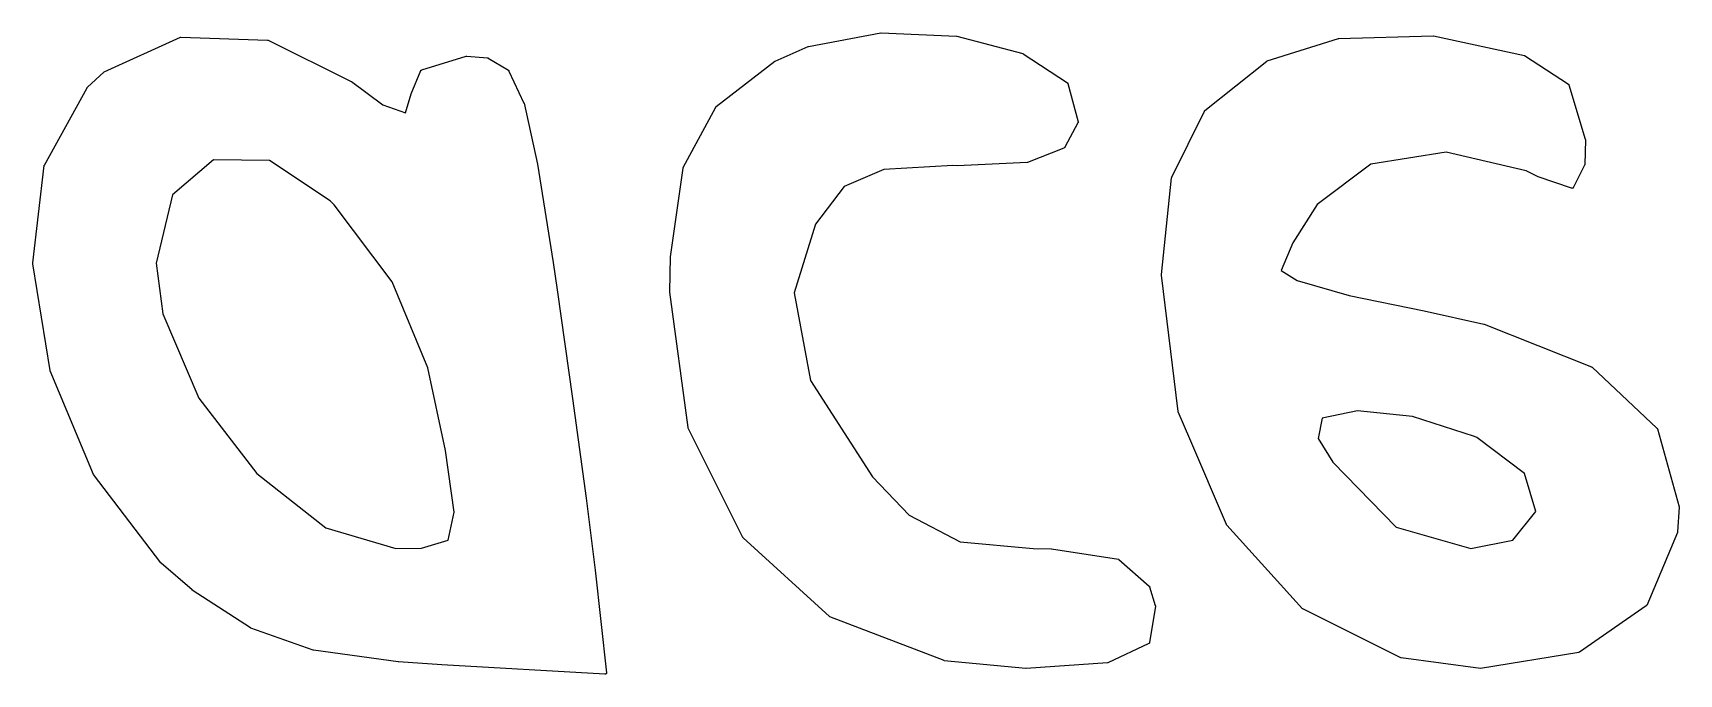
# Model space of a CAD drawing. Extents: x 133.5 to 163.5, y -124.9 to -84.2.
# Drawn here: x 157.46 to 163.41, y -115.95 to -113.63 of the extents above; entities that cross this region are included whole.
import ezdxf

# ---------------------------------------------------------------- set-up
doc = ezdxf.new("R2010")
doc.units = 0
doc.header["$MEASUREMENT"] = 0
doc.layers.add('BLACK', color=7, linetype='CONTINUOUS')

msp = doc.modelspace()

# ---------------------------------------------------------------- linework, layer by layer
at = {"layer": 'BLACK', "linetype": 'CONTINUOUS'}
for p, q in [((157.715, -113.773), (157.991, -113.647)), ((157.991, -113.647), (157.991, -113.647)), ((157.991, -113.647), (157.991, -113.647)), ((157.991, -113.647), (157.991, -113.647)), ((157.991, -113.647), (157.991, -113.647)), ((157.991, -113.647), (157.992, -113.647)), ((157.992, -113.647), (157.992, -113.647)), ((157.992, -113.647), (157.992, -113.647)), ((157.992, -113.647), (157.992, -113.647)), ((157.992, -113.647), (157.993, -113.647)), ((157.993, -113.647), (157.993, -113.647)), ((157.993, -113.647), (158.306, -113.658)), ((157.993, -113.647), (157.993, -113.647)), ((158.306, -113.658), (158.306, -113.658)), ((158.306, -113.658), (158.306, -113.658)), ((158.306, -113.658), (158.306, -113.658)), ((158.306, -113.658), (158.307, -113.658)), ((158.307, -113.658), (158.307, -113.658)), ((158.307, -113.658), (158.307, -113.658)), ((158.307, -113.658), (158.307, -113.658)), ((158.307, -113.658), (158.308, -113.658)), ((158.308, -113.658), (158.308, -113.658)), ((158.308, -113.658), (158.308, -113.658)), ((158.308, -113.658), (158.308, -113.658)), ((158.308, -113.658), (158.608, -113.807)), ((160.26, -113.681), (160.522, -113.632)), ((160.522, -113.632), (160.522, -113.632)), ((160.522, -113.632), (160.522, -113.632)), ((160.522, -113.632), (160.522, -113.632)), ((160.522, -113.632), (160.522, -113.632)), ((160.522, -113.632), (160.523, -113.632)), ((160.523, -113.632), (160.523, -113.632)), ((160.523, -113.632), (160.795, -113.644)), ((160.523, -113.632), (160.523, -113.632)), ((160.795, -113.644), (160.796, -113.644)), ((160.796, -113.644), (160.796, -113.644)), ((160.796, -113.644), (160.796, -113.644)), ((160.796, -113.644), (160.796, -113.644)), ((160.796, -113.644), (160.796, -113.644)), ((160.796, -113.644), (160.796, -113.644)), ((160.796, -113.644), (160.796, -113.644)), ((160.796, -113.644), (161.035, -113.706)), ((161.918, -113.733), (162.176, -113.652)), ((162.176, -113.652), (162.176, -113.652)), ((162.176, -113.652), (162.176, -113.652)), ((162.176, -113.652), (162.176, -113.652)), ((162.176, -113.652), (162.177, -113.652)), ((162.177, -113.652), (162.518, -113.643)), ((162.177, -113.652), (162.177, -113.652)), ((162.177, -113.652), (162.177, -113.652)), ((162.177, -113.652), (162.177, -113.652)), ((162.518, -113.643), (162.518, -113.643)), ((162.518, -113.643), (162.518, -113.643)), ((162.518, -113.643), (162.519, -113.643)), ((162.518, -113.643), (162.518, -113.643)), ((162.518, -113.643), (162.518, -113.643)), ((162.519, -113.643), (162.519, -113.643)), ((162.519, -113.643), (162.519, -113.643)), ((162.519, -113.643), (162.847, -113.714)), ((158.863, -113.765), (159.024, -113.716)), ((159.024, -113.716), (159.024, -113.716)), ((159.024, -113.716), (159.025, -113.716)), ((159.025, -113.716), (159.025, -113.716)), ((159.025, -113.716), (159.025, -113.716)), ((159.025, -113.716), (159.025, -113.716)), ((159.025, -113.716), (159.026, -113.716)), ((159.026, -113.716), (159.026, -113.716)), ((159.026, -113.716), (159.101, -113.722)), ((159.101, -113.722), (159.101, -113.722)), ((159.101, -113.722), (159.101, -113.722)), ((159.101, -113.722), (159.102, -113.722)), ((159.102, -113.722), (159.102, -113.722)), ((159.102, -113.722), (159.102, -113.722)), ((159.102, -113.722), (159.102, -113.722)), ((159.102, -113.722), (159.103, -113.722)), ((159.103, -113.722), (159.103, -113.722)), ((159.103, -113.722), (159.103, -113.723)), ((159.103, -113.723), (159.103, -113.723)), ((159.103, -113.723), (159.103, -113.723)), ((159.103, -113.723), (159.176, -113.767)), ((160.14, -113.734), (160.259, -113.681)), ((160.259, -113.681), (160.259, -113.681)), ((160.259, -113.681), (160.259, -113.681)), ((160.259, -113.681), (160.259, -113.681)), ((160.259, -113.681), (160.259, -113.681)), ((160.259, -113.681), (160.26, -113.681)), ((160.26, -113.681), (160.26, -113.681)), ((160.26, -113.681), (160.26, -113.681)), ((161.035, -113.706), (161.035, -113.706)), ((161.035, -113.706), (161.035, -113.707)), ((161.035, -113.707), (161.035, -113.707)), ((161.035, -113.707), (161.036, -113.707)), ((161.036, -113.707), (161.036, -113.707)), ((161.036, -113.707), (161.036, -113.707)), ((161.036, -113.707), (161.036, -113.707)), ((161.036, -113.707), (161.196, -113.812)), ((162.847, -113.714), (162.847, -113.714)), ((162.847, -113.714), (162.847, -113.714)), ((162.847, -113.714), (162.847, -113.714)), ((162.847, -113.714), (162.847, -113.714)), ((162.847, -113.714), (162.848, -113.714)), ((162.848, -113.714), (162.848, -113.714)), ((162.848, -113.714), (162.848, -113.714)), ((162.848, -113.714), (163.006, -113.817)), ((157.655, -113.828), (157.714, -113.774)), ((157.714, -113.774), (157.715, -113.773)), ((157.714, -113.774), (157.714, -113.774)), ((157.714, -113.774), (157.714, -113.774)), ((157.715, -113.773), (157.715, -113.773)), ((157.715, -113.773), (157.715, -113.773)), ((157.715, -113.773), (157.715, -113.773)), ((157.715, -113.773), (157.715, -113.773)), ((158.825, -113.852), (158.86, -113.768)), ((158.86, -113.768), (158.86, -113.767)), ((158.86, -113.767), (158.86, -113.767)), ((158.86, -113.767), (158.861, -113.767)), ((158.86, -113.768), (158.86, -113.768)), ((158.861, -113.767), (158.861, -113.766)), ((158.861, -113.766), (158.861, -113.766)), ((158.861, -113.766), (158.861, -113.766)), ((158.861, -113.766), (158.862, -113.766)), ((158.861, -113.767), (158.861, -113.767)), ((158.861, -113.767), (158.861, -113.767)), ((158.862, -113.766), (158.862, -113.765)), ((158.862, -113.765), (158.862, -113.765)), ((158.862, -113.765), (158.863, -113.765)), ((158.862, -113.766), (158.862, -113.766)), ((158.862, -113.766), (158.862, -113.766)), ((158.863, -113.765), (158.863, -113.765)), ((158.863, -113.765), (158.863, -113.765)), ((158.863, -113.765), (158.863, -113.765)), ((158.863, -113.765), (158.863, -113.765)), ((159.176, -113.767), (159.176, -113.768)), ((159.176, -113.768), (159.177, -113.768)), ((159.177, -113.768), (159.177, -113.768)), ((159.177, -113.768), (159.177, -113.768)), ((159.177, -113.768), (159.177, -113.768)), ((159.177, -113.768), (159.177, -113.768)), ((159.177, -113.768), (159.178, -113.769)), ((159.178, -113.769), (159.178, -113.769)), ((159.178, -113.769), (159.178, -113.769)), ((159.178, -113.769), (159.178, -113.769)), ((159.178, -113.769), (159.178, -113.77)), ((159.178, -113.77), (159.232, -113.885)), ((159.927, -113.898), (160.139, -113.734)), ((160.139, -113.734), (160.139, -113.734)), ((160.139, -113.734), (160.139, -113.734)), ((160.139, -113.734), (160.139, -113.734)), ((160.139, -113.734), (160.139, -113.734)), ((160.139, -113.734), (160.139, -113.734)), ((160.139, -113.734), (160.14, -113.734)), ((160.14, -113.734), (160.14, -113.734)), ((161.692, -113.912), (161.917, -113.734)), ((161.917, -113.734), (161.917, -113.734)), ((161.917, -113.734), (161.917, -113.734)), ((161.917, -113.734), (161.917, -113.734)), ((161.917, -113.734), (161.917, -113.734)), ((161.917, -113.734), (161.917, -113.734)), ((161.917, -113.734), (161.918, -113.734)), ((161.918, -113.734), (161.918, -113.733)), ((157.5, -114.109), (157.654, -113.83)), ((157.654, -113.83), (157.654, -113.829)), ((157.654, -113.829), (157.655, -113.829)), ((157.655, -113.829), (157.655, -113.828)), ((157.655, -113.828), (157.655, -113.828)), ((157.655, -113.829), (157.655, -113.829)), ((157.655, -113.829), (157.655, -113.829)), ((157.655, -113.829), (157.655, -113.829)), ((158.608, -113.807), (158.609, -113.807)), ((158.609, -113.807), (158.609, -113.807)), ((158.609, -113.807), (158.609, -113.807)), ((158.609, -113.807), (158.722, -113.891)), ((161.196, -113.812), (161.196, -113.812)), ((161.196, -113.812), (161.196, -113.812)), ((161.196, -113.812), (161.197, -113.812)), ((161.197, -113.812), (161.197, -113.812)), ((161.197, -113.812), (161.197, -113.812)), ((161.197, -113.812), (161.197, -113.813)), ((161.197, -113.813), (161.197, -113.813)), ((161.197, -113.813), (161.197, -113.813)), ((161.197, -113.813), (161.197, -113.813)), ((161.197, -113.813), (161.198, -113.813)), ((161.198, -113.813), (161.198, -113.814)), ((161.198, -113.814), (161.198, -113.814)), ((161.198, -113.814), (161.198, -113.814)), ((161.198, -113.814), (161.198, -113.814)), ((161.198, -113.814), (161.198, -113.815)), ((161.198, -113.815), (161.235, -113.953)), ((163.006, -113.817), (163.006, -113.817)), ((163.006, -113.817), (163.006, -113.817)), ((163.006, -113.817), (163.007, -113.817)), ((163.007, -113.817), (163.007, -113.817)), ((163.007, -113.817), (163.007, -113.817)), ((163.007, -113.817), (163.007, -113.818)), ((163.007, -113.818), (163.007, -113.818)), ((163.007, -113.818), (163.007, -113.818)), ((163.007, -113.818), (163.008, -113.818)), ((163.008, -113.818), (163.008, -113.818)), ((163.008, -113.818), (163.008, -113.819)), ((163.008, -113.819), (163.008, -113.819)), ((163.008, -113.819), (163.008, -113.819)), ((163.008, -113.819), (163.008, -113.819)), ((163.008, -113.819), (163.008, -113.819)), ((163.008, -113.819), (163.067, -114.016)), ((158.722, -113.891), (158.804, -113.921)), ((158.804, -113.921), (158.825, -113.852)), ((158.825, -113.852), (158.825, -113.852)), ((158.825, -113.852), (158.825, -113.852)), ((158.825, -113.852), (158.825, -113.852)), ((159.232, -113.885), (159.232, -113.885)), ((159.232, -113.885), (159.232, -113.886)), ((159.232, -113.886), (159.232, -113.886)), ((159.232, -113.886), (159.232, -113.886)), ((159.232, -113.886), (159.233, -113.886)), ((159.233, -113.886), (159.233, -113.886)), ((159.233, -113.886), (159.233, -113.886)), ((159.233, -113.886), (159.281, -114.106)), ((159.808, -114.118), (159.926, -113.9)), ((159.926, -113.899), (159.927, -113.898)), ((159.926, -113.9), (159.926, -113.899)), ((159.926, -113.899), (159.926, -113.899)), ((159.926, -113.899), (159.926, -113.899)), ((159.926, -113.899), (159.926, -113.899)), ((159.926, -113.9), (159.926, -113.9)), ((159.926, -113.9), (159.926, -113.9)), ((159.926, -113.9), (159.926, -113.9)), ((159.927, -113.898), (159.927, -113.898)), ((159.927, -113.898), (159.927, -113.898)), ((159.927, -113.898), (159.927, -113.898)), ((161.234, -113.956), (161.186, -114.045)), ((161.235, -113.956), (161.234, -113.956)), ((161.235, -113.953), (161.235, -113.953)), ((161.235, -113.953), (161.235, -113.953)), ((161.235, -113.953), (161.235, -113.953)), ((161.235, -113.953), (161.235, -113.953)), ((161.235, -113.953), (161.235, -113.954)), ((161.235, -113.954), (161.235, -113.954)), ((161.235, -113.954), (161.235, -113.954)), ((161.235, -113.954), (161.235, -113.954)), ((161.235, -113.954), (161.235, -113.955)), ((161.235, -113.955), (161.235, -113.955)), ((161.235, -113.955), (161.235, -113.955)), ((161.235, -113.955), (161.235, -113.955)), ((161.235, -113.955), (161.235, -113.955)), ((161.235, -113.955), (161.235, -113.956)), ((161.573, -114.153), (161.691, -113.914)), ((161.691, -113.914), (161.691, -113.913)), ((161.691, -113.913), (161.692, -113.913)), ((161.691, -113.914), (161.691, -113.914)), ((161.691, -113.914), (161.691, -113.914)), ((161.691, -113.914), (161.691, -113.914)), ((161.692, -113.913), (161.692, -113.912)), ((161.692, -113.912), (161.692, -113.912)), ((161.692, -113.912), (161.692, -113.912)), ((161.692, -113.913), (161.692, -113.913)), ((161.692, -113.913), (161.692, -113.913)), ((161.692, -113.913), (161.692, -113.913)), ((163.068, -114.018), (163.065, -114.107)), ((163.067, -114.016), (163.067, -114.017)), ((163.067, -114.017), (163.068, -114.017)), ((163.068, -114.017), (163.068, -114.017)), ((163.068, -114.017), (163.068, -114.017)), ((163.068, -114.017), (163.068, -114.017)), ((163.068, -114.017), (163.068, -114.018)), ((163.068, -114.018), (163.068, -114.018)), ((161.183, -114.048), (161.052, -114.1)), ((161.184, -114.047), (161.183, -114.048)), ((161.185, -114.047), (161.184, -114.047)), ((161.184, -114.047), (161.184, -114.047)), ((161.184, -114.047), (161.184, -114.047)), ((161.184, -114.047), (161.184, -114.047)), ((161.184, -114.047), (161.184, -114.047)), ((161.186, -114.046), (161.185, -114.046)), ((161.185, -114.046), (161.185, -114.046)), ((161.185, -114.046), (161.185, -114.046)), ((161.185, -114.046), (161.185, -114.047)), ((161.185, -114.047), (161.185, -114.047)), ((161.185, -114.047), (161.185, -114.047)), ((161.186, -114.045), (161.186, -114.045)), ((161.186, -114.045), (161.186, -114.046)), ((161.186, -114.046), (161.186, -114.046)), ((162.564, -114.063), (162.292, -114.106)), ((162.853, -114.13), (162.564, -114.063)), ((157.458, -114.462), (157.499, -114.111)), ((157.499, -114.111), (157.499, -114.11)), ((157.499, -114.11), (157.5, -114.11)), ((157.5, -114.11), (157.5, -114.109)), ((157.5, -114.109), (157.5, -114.109)), ((157.5, -114.11), (157.5, -114.11)), ((157.5, -114.11), (157.5, -114.11)), ((157.5, -114.11), (157.5, -114.11)), ((158.111, -114.09), (157.962, -114.217)), ((158.313, -114.092), (158.111, -114.09)), ((158.532, -114.238), (158.313, -114.092)), ((159.281, -114.106), (159.281, -114.106)), ((159.281, -114.106), (159.281, -114.106)), ((159.281, -114.106), (159.281, -114.106)), ((159.281, -114.106), (159.338, -114.461)), ((159.762, -114.44), (159.807, -114.12)), ((159.807, -114.12), (159.807, -114.119)), ((159.807, -114.119), (159.808, -114.119)), ((159.807, -114.12), (159.807, -114.12)), ((159.808, -114.119), (159.808, -114.118)), ((159.808, -114.118), (159.808, -114.118)), ((159.808, -114.119), (159.808, -114.119)), ((159.808, -114.119), (159.808, -114.119)), ((160.533, -114.125), (160.389, -114.186)), ((160.782, -114.111), (160.533, -114.125)), ((160.797, -114.112), (160.782, -114.111)), ((161.051, -114.1), (160.797, -114.112)), ((160.797, -114.112), (160.797, -114.112)), ((160.797, -114.112), (160.797, -114.112)), ((160.797, -114.112), (160.797, -114.112)), ((161.052, -114.1), (161.051, -114.1)), ((161.051, -114.1), (161.051, -114.1)), ((161.051, -114.1), (161.051, -114.1)), ((161.052, -114.1), (161.052, -114.1)), ((161.052, -114.1), (161.052, -114.1)), ((161.052, -114.1), (161.052, -114.1)), ((161.052, -114.1), (161.052, -114.1)), ((162.292, -114.106), (162.098, -114.251)), ((162.897, -114.151), (162.853, -114.13)), ((163.064, -114.11), (163.023, -114.191)), ((163.065, -114.108), (163.064, -114.109)), ((163.064, -114.109), (163.064, -114.109)), ((163.064, -114.109), (163.064, -114.109)), ((163.064, -114.109), (163.064, -114.109)), ((163.064, -114.109), (163.064, -114.109)), ((163.064, -114.109), (163.064, -114.11)), ((163.064, -114.11), (163.064, -114.11)), ((163.065, -114.107), (163.065, -114.108)), ((163.065, -114.108), (163.065, -114.108)), ((163.065, -114.108), (163.065, -114.108)), ((163.065, -114.108), (163.065, -114.108)), ((160.389, -114.186), (160.286, -114.322)), ((161.536, -114.504), (161.572, -114.155)), ((161.572, -114.155), (161.572, -114.155)), ((161.572, -114.155), (161.573, -114.155)), ((161.573, -114.154), (161.573, -114.153)), ((161.573, -114.155), (161.573, -114.154)), ((161.573, -114.154), (161.573, -114.154)), ((161.573, -114.154), (161.573, -114.154)), ((161.573, -114.154), (161.573, -114.154)), ((162.897, -114.152), (162.897, -114.151)), ((163.017, -114.193), (162.897, -114.152)), ((162.897, -114.152), (162.897, -114.152)), ((162.897, -114.152), (162.897, -114.152)), ((163.018, -114.193), (163.017, -114.193)), ((163.017, -114.193), (163.017, -114.193)), ((163.017, -114.193), (163.017, -114.193)), ((163.019, -114.193), (163.018, -114.193)), ((163.018, -114.193), (163.018, -114.193)), ((163.018, -114.193), (163.018, -114.193)), ((163.018, -114.193), (163.018, -114.193)), ((163.02, -114.193), (163.019, -114.193)), ((163.019, -114.193), (163.019, -114.193)), ((163.019, -114.193), (163.019, -114.193)), ((163.019, -114.193), (163.019, -114.193)), ((163.021, -114.193), (163.02, -114.193)), ((163.02, -114.193), (163.02, -114.193)), ((163.02, -114.193), (163.02, -114.193)), ((163.02, -114.193), (163.02, -114.193)), ((163.022, -114.192), (163.021, -114.193)), ((163.021, -114.193), (163.021, -114.193)), ((163.021, -114.193), (163.021, -114.193)), ((163.021, -114.193), (163.021, -114.193)), ((163.021, -114.193), (163.021, -114.193)), ((163.023, -114.192), (163.022, -114.192)), ((163.022, -114.192), (163.022, -114.192)), ((163.022, -114.192), (163.022, -114.192)), ((163.022, -114.192), (163.022, -114.192)), ((163.023, -114.191), (163.023, -114.191)), ((163.023, -114.191), (163.023, -114.191)), ((163.023, -114.191), (163.023, -114.191)), ((163.023, -114.191), (163.023, -114.191)), ((163.023, -114.191), (163.023, -114.192)), ((163.023, -114.192), (163.023, -114.192)), ((163.023, -114.192), (163.023, -114.192)), ((157.962, -114.217), (157.903, -114.463)), ((158.546, -114.253), (158.532, -114.238)), ((158.756, -114.531), (158.546, -114.253)), ((162.098, -114.251), (162.01, -114.39)), ((160.286, -114.322), (160.208, -114.57)), ((162.01, -114.39), (161.968, -114.49)), ((157.458, -114.464), (157.458, -114.462)), ((157.458, -114.462), (157.458, -114.462)), ((157.458, -114.465), (157.458, -114.464)), ((157.458, -114.464), (157.458, -114.464)), ((157.458, -114.466), (157.458, -114.465)), ((157.458, -114.465), (157.458, -114.465)), ((157.458, -114.465), (157.458, -114.465)), ((157.458, -114.465), (157.458, -114.465)), ((157.52, -114.851), (157.458, -114.466)), ((157.458, -114.466), (157.458, -114.466)), ((157.903, -114.463), (157.928, -114.646)), ((159.338, -114.461), (159.338, -114.461)), ((159.338, -114.461), (159.352, -114.56)), ((159.759, -114.567), (159.762, -114.44)), ((159.762, -114.44), (159.762, -114.44)), ((159.762, -114.44), (159.762, -114.44)), ((159.762, -114.44), (159.762, -114.44)), ((161.968, -114.49), (162.026, -114.526)), ((158.885, -114.841), (158.756, -114.531)), ((161.536, -114.505), (161.536, -114.504)), ((161.536, -114.507), (161.536, -114.505)), ((161.536, -114.505), (161.536, -114.505)), ((161.536, -114.505), (161.536, -114.505)), ((161.596, -114.999), (161.536, -114.507)), ((161.536, -114.507), (161.536, -114.507)), ((161.536, -114.507), (161.536, -114.507)), ((161.536, -114.507), (161.536, -114.507)), ((162.026, -114.526), (162.214, -114.58)), ((159.352, -114.56), (159.352, -114.56)), ((159.352, -114.56), (159.352, -114.56)), ((159.352, -114.56), (159.408, -114.952)), ((159.759, -114.568), (159.759, -114.567)), ((159.826, -115.057), (159.759, -114.568)), ((159.759, -114.568), (159.759, -114.568)), ((159.759, -114.568), (159.759, -114.568)), ((160.208, -114.57), (160.268, -114.887)), ((162.214, -114.58), (162.485, -114.636)), ((157.928, -114.646), (158.058, -114.951)), ((162.485, -114.636), (162.485, -114.636)), ((162.485, -114.636), (162.485, -114.636)), ((162.485, -114.636), (162.701, -114.683)), ((162.701, -114.683), (162.701, -114.683)), ((162.701, -114.683), (162.702, -114.683)), ((162.702, -114.683), (162.702, -114.683)), ((162.702, -114.683), (163.09, -114.838)), ((157.52, -114.852), (157.52, -114.851)), ((157.52, -114.851), (157.52, -114.851)), ((157.52, -114.851), (157.52, -114.851)), ((157.52, -114.851), (157.52, -114.851)), ((157.677, -115.226), (157.52, -114.852)), ((157.52, -114.852), (157.52, -114.852)), ((157.52, -114.852), (157.52, -114.852)), ((157.52, -114.852), (157.52, -114.852)), ((158.949, -115.14), (158.885, -114.841)), ((163.09, -114.838), (163.09, -114.838)), ((163.09, -114.838), (163.091, -114.839)), ((163.091, -114.839), (163.091, -114.839)), ((163.091, -114.839), (163.091, -114.839)), ((163.091, -114.839), (163.091, -114.839)), ((163.091, -114.839), (163.091, -114.839)), ((163.091, -114.839), (163.092, -114.839)), ((163.092, -114.839), (163.326, -115.059)), ((160.268, -114.887), (160.492, -115.235)), ((158.058, -114.951), (158.267, -115.223)), ((159.408, -114.952), (159.408, -114.952)), ((159.408, -114.952), (159.408, -114.952)), ((159.408, -114.952), (159.457, -115.312)), ((161.596, -115), (161.596, -114.999)), ((161.596, -114.999), (161.596, -114.999)), ((161.596, -114.999), (161.596, -114.999)), ((161.596, -114.999), (161.596, -114.999)), ((161.638, -115.098), (161.596, -115)), ((161.596, -115), (161.596, -115)), ((161.596, -115), (161.596, -115)), ((161.596, -115), (161.596, -115)), ((162.116, -115.023), (162.102, -115.096)), ((162.244, -114.996), (162.116, -115.023)), ((162.443, -115.017), (162.244, -114.996)), ((162.667, -115.089), (162.443, -115.017)), ((159.826, -115.058), (159.826, -115.057)), ((159.826, -115.059), (159.826, -115.058)), ((159.826, -115.058), (159.826, -115.058)), ((159.826, -115.058), (159.826, -115.058)), ((159.826, -115.058), (159.826, -115.058)), ((160.023, -115.454), (159.826, -115.059)), ((159.826, -115.059), (159.826, -115.059)), ((159.826, -115.059), (159.826, -115.059)), ((162.675, -115.093), (162.667, -115.089)), ((162.848, -115.223), (162.675, -115.093)), ((163.326, -115.059), (163.326, -115.059)), ((163.326, -115.059), (163.326, -115.059)), ((163.326, -115.059), (163.327, -115.059)), ((163.327, -115.059), (163.327, -115.059)), ((163.327, -115.059), (163.327, -115.059)), ((163.327, -115.059), (163.327, -115.06)), ((163.327, -115.06), (163.327, -115.06)), ((163.327, -115.06), (163.327, -115.06)), ((163.327, -115.06), (163.327, -115.06)), ((163.327, -115.06), (163.327, -115.061)), ((163.327, -115.061), (163.328, -115.061)), ((163.328, -115.061), (163.406, -115.343)), ((158.98, -115.363), (158.949, -115.14)), ((161.771, -115.407), (161.638, -115.098)), ((161.638, -115.098), (161.638, -115.098)), ((162.102, -115.096), (162.155, -115.182)), ((162.155, -115.182), (162.384, -115.417)), ((157.677, -115.227), (157.677, -115.226)), ((157.677, -115.226), (157.677, -115.226)), ((157.677, -115.226), (157.677, -115.226)), ((157.677, -115.226), (157.677, -115.226)), ((157.677, -115.226), (157.677, -115.226)), ((157.92, -115.545), (157.677, -115.227)), ((157.677, -115.227), (157.677, -115.227)), ((157.677, -115.227), (157.677, -115.227)), ((158.267, -115.223), (158.516, -115.419)), ((160.492, -115.235), (160.624, -115.373)), ((162.889, -115.36), (162.848, -115.223)), ((159.457, -115.312), (159.457, -115.312)), ((159.457, -115.312), (159.457, -115.312)), ((159.457, -115.312), (159.489, -115.572)), ((158.958, -115.463), (158.98, -115.363)), ((160.624, -115.373), (160.808, -115.47)), ((162.805, -115.463), (162.889, -115.36)), ((163.406, -115.344), (163.4, -115.434)), ((163.406, -115.343), (163.406, -115.343)), ((163.406, -115.343), (163.406, -115.343)), ((163.406, -115.343), (163.406, -115.343)), ((163.406, -115.343), (163.406, -115.344)), ((163.406, -115.344), (163.406, -115.344)), ((163.406, -115.344), (163.406, -115.344)), ((163.406, -115.344), (163.406, -115.344)), ((158.516, -115.419), (158.769, -115.494)), ((161.771, -115.408), (161.771, -115.407)), ((161.772, -115.409), (161.771, -115.408)), ((161.771, -115.408), (161.771, -115.408)), ((161.771, -115.408), (161.771, -115.408)), ((161.771, -115.408), (161.771, -115.408)), ((162.045, -115.711), (161.772, -115.409)), ((161.772, -115.409), (161.772, -115.409)), ((161.772, -115.409), (161.772, -115.409)), ((162.384, -115.417), (162.653, -115.494)), ((163.4, -115.436), (163.289, -115.699)), ((163.4, -115.434), (163.4, -115.434)), ((163.4, -115.434), (163.4, -115.435)), ((163.4, -115.435), (163.4, -115.435)), ((163.4, -115.435), (163.4, -115.435)), ((163.4, -115.435), (163.4, -115.435)), ((163.4, -115.435), (163.4, -115.436)), ((163.4, -115.436), (163.4, -115.436)), ((158.769, -115.494), (158.862, -115.492)), ((158.862, -115.492), (158.958, -115.463)), ((160.024, -115.454), (160.023, -115.454)), ((160.023, -115.454), (160.023, -115.454)), ((160.024, -115.455), (160.024, -115.454)), ((160.024, -115.454), (160.024, -115.454)), ((160.024, -115.454), (160.024, -115.454)), ((160.336, -115.739), (160.024, -115.455)), ((160.024, -115.455), (160.024, -115.455)), ((160.024, -115.455), (160.024, -115.455)), ((160.808, -115.47), (161.072, -115.494)), ((161.072, -115.494), (161.137, -115.495)), ((161.137, -115.495), (161.137, -115.495)), ((161.137, -115.495), (161.137, -115.495)), ((161.137, -115.495), (161.138, -115.495)), ((161.138, -115.495), (161.38, -115.532)), ((162.653, -115.494), (162.805, -115.463)), ((157.92, -115.546), (157.92, -115.545)), ((157.921, -115.546), (157.92, -115.546)), ((158.033, -115.643), (157.921, -115.546)), ((157.921, -115.546), (157.921, -115.546)), ((161.38, -115.532), (161.38, -115.532)), ((161.38, -115.532), (161.38, -115.532)), ((161.38, -115.532), (161.38, -115.532)), ((161.38, -115.532), (161.38, -115.532)), ((161.38, -115.532), (161.38, -115.532)), ((161.38, -115.532), (161.381, -115.532)), ((161.381, -115.532), (161.381, -115.532)), ((161.381, -115.532), (161.381, -115.532)), ((161.381, -115.532), (161.381, -115.532)), ((161.381, -115.532), (161.382, -115.533)), ((161.382, -115.533), (161.382, -115.533)), ((161.382, -115.533), (161.382, -115.533)), ((161.382, -115.533), (161.382, -115.533)), ((161.382, -115.533), (161.382, -115.533)), ((161.382, -115.533), (161.491, -115.63)), ((159.489, -115.572), (159.489, -115.572)), ((159.489, -115.572), (159.53, -115.942)), ((158.033, -115.644), (158.033, -115.643)), ((158.244, -115.78), (158.033, -115.644)), ((158.033, -115.644), (158.033, -115.644)), ((158.033, -115.644), (158.033, -115.644)), ((161.491, -115.63), (161.491, -115.63)), ((161.491, -115.63), (161.491, -115.63)), ((161.491, -115.63), (161.491, -115.63)), ((161.491, -115.63), (161.491, -115.63)), ((161.491, -115.63), (161.492, -115.63)), ((161.492, -115.63), (161.492, -115.631)), ((161.492, -115.631), (161.492, -115.631)), ((161.492, -115.631), (161.492, -115.631)), ((161.492, -115.631), (161.492, -115.631)), ((161.492, -115.631), (161.492, -115.632)), ((161.492, -115.632), (161.492, -115.632)), ((161.492, -115.632), (161.513, -115.7)), ((160.337, -115.74), (160.336, -115.739)), ((160.336, -115.739), (160.336, -115.739)), ((160.338, -115.74), (160.337, -115.74)), ((160.337, -115.74), (160.337, -115.74)), ((160.337, -115.74), (160.337, -115.74)), ((160.337, -115.74), (160.337, -115.74)), ((160.75, -115.898), (160.338, -115.74)), ((160.338, -115.74), (160.338, -115.74)), ((161.514, -115.702), (161.493, -115.833)), ((161.513, -115.7), (161.513, -115.7)), ((161.513, -115.7), (161.513, -115.7)), ((161.513, -115.7), (161.513, -115.701)), ((161.513, -115.701), (161.514, -115.701)), ((161.514, -115.701), (161.514, -115.701)), ((161.514, -115.701), (161.514, -115.701)), ((161.514, -115.701), (161.514, -115.702)), ((161.514, -115.702), (161.514, -115.702)), ((161.514, -115.702), (161.514, -115.702)), ((161.514, -115.702), (161.514, -115.702)), ((161.514, -115.702), (161.514, -115.702)), ((162.045, -115.712), (162.045, -115.711)), ((162.045, -115.711), (162.045, -115.711)), ((162.046, -115.712), (162.045, -115.712)), ((162.045, -115.712), (162.045, -115.712)), ((162.045, -115.712), (162.045, -115.712)), ((162.401, -115.889), (162.046, -115.712)), ((162.046, -115.712), (162.046, -115.712)), ((162.046, -115.712), (162.046, -115.712)), ((163.287, -115.701), (163.046, -115.868)), ((163.288, -115.7), (163.287, -115.7)), ((163.287, -115.7), (163.287, -115.701)), ((163.287, -115.701), (163.287, -115.701)), ((163.289, -115.699), (163.288, -115.699)), ((163.288, -115.699), (163.288, -115.699)), ((163.288, -115.699), (163.288, -115.699)), ((163.288, -115.699), (163.288, -115.7)), ((163.288, -115.7), (163.288, -115.7)), ((163.288, -115.7), (163.288, -115.7)), ((163.288, -115.7), (163.288, -115.7)), ((163.289, -115.699), (163.289, -115.699)), ((158.245, -115.781), (158.244, -115.78)), ((158.244, -115.78), (158.244, -115.78)), ((158.244, -115.78), (158.244, -115.78)), ((158.471, -115.861), (158.245, -115.781)), ((158.245, -115.781), (158.245, -115.781)), ((158.245, -115.781), (158.245, -115.781)), ((158.245, -115.781), (158.245, -115.781)), ((158.245, -115.781), (158.245, -115.781)), ((158.472, -115.861), (158.471, -115.861)), ((158.471, -115.861), (158.471, -115.861)), ((158.471, -115.861), (158.471, -115.861)), ((158.471, -115.861), (158.471, -115.861)), ((158.778, -115.903), (158.472, -115.861)), ((158.472, -115.861), (158.472, -115.861)), ((158.472, -115.861), (158.472, -115.861)), ((158.472, -115.861), (158.472, -115.861)), ((158.472, -115.861), (158.472, -115.861)), ((158.472, -115.861), (158.472, -115.861)), ((161.49, -115.837), (161.342, -115.906)), ((161.491, -115.837), (161.49, -115.837)), ((161.49, -115.837), (161.49, -115.837)), ((161.492, -115.836), (161.491, -115.836)), ((161.491, -115.836), (161.491, -115.836)), ((161.491, -115.836), (161.491, -115.836)), ((161.491, -115.836), (161.491, -115.836)), ((161.491, -115.836), (161.491, -115.837)), ((161.491, -115.837), (161.491, -115.837)), ((161.491, -115.837), (161.491, -115.837)), ((161.493, -115.833), (161.492, -115.834)), ((161.492, -115.834), (161.492, -115.834)), ((161.492, -115.834), (161.492, -115.834)), ((161.492, -115.834), (161.492, -115.834)), ((161.492, -115.834), (161.492, -115.835)), ((161.492, -115.835), (161.492, -115.835)), ((161.492, -115.835), (161.492, -115.835)), ((161.492, -115.835), (161.492, -115.835)), ((161.492, -115.835), (161.492, -115.836)), ((161.493, -115.833), (161.493, -115.833)), ((158.779, -115.903), (158.778, -115.903)), ((158.935, -115.914), (158.779, -115.903)), ((158.779, -115.903), (158.779, -115.903)), ((158.779, -115.903), (158.779, -115.903)), ((159.525, -115.947), (158.935, -115.914)), ((158.935, -115.914), (158.935, -115.914)), ((158.935, -115.914), (158.935, -115.914)), ((160.75, -115.899), (160.75, -115.898)), ((160.75, -115.898), (160.75, -115.898)), ((160.75, -115.898), (160.75, -115.898)), ((160.751, -115.899), (160.75, -115.899)), ((161.046, -115.927), (160.751, -115.899)), ((160.751, -115.899), (160.751, -115.899)), ((160.751, -115.899), (160.751, -115.899)), ((160.751, -115.899), (160.751, -115.899)), ((161.341, -115.907), (161.047, -115.927)), ((161.342, -115.906), (161.341, -115.907)), ((161.341, -115.907), (161.341, -115.907)), ((161.341, -115.907), (161.341, -115.907)), ((161.341, -115.907), (161.341, -115.907)), ((161.341, -115.907), (161.341, -115.907)), ((161.342, -115.906), (161.342, -115.906)), ((161.342, -115.906), (161.342, -115.906)), ((162.402, -115.889), (162.401, -115.889)), ((162.401, -115.889), (162.401, -115.889)), ((162.401, -115.889), (162.401, -115.889)), ((162.401, -115.889), (162.401, -115.889)), ((162.401, -115.889), (162.401, -115.889)), ((162.688, -115.927), (162.402, -115.889)), ((162.402, -115.889), (162.402, -115.889)), ((162.402, -115.889), (162.402, -115.889)), ((163.044, -115.869), (162.689, -115.927)), ((163.045, -115.868), (163.044, -115.868)), ((163.044, -115.868), (163.044, -115.868)), ((163.044, -115.868), (163.044, -115.868)), ((163.044, -115.868), (163.044, -115.869)), ((163.046, -115.868), (163.045, -115.868)), ((163.045, -115.868), (163.045, -115.868)), ((163.045, -115.868), (163.045, -115.868)), ((163.045, -115.868), (163.045, -115.868)), ((163.046, -115.868), (163.046, -115.868)), ((163.046, -115.868), (163.046, -115.868)), ((163.046, -115.868), (163.046, -115.868)), ((159.526, -115.947), (159.525, -115.947)), ((159.525, -115.947), (159.525, -115.947)), ((159.527, -115.947), (159.526, -115.947)), ((159.526, -115.947), (159.526, -115.947)), ((159.526, -115.947), (159.526, -115.947)), ((159.526, -115.947), (159.526, -115.947)), ((159.528, -115.947), (159.527, -115.947)), ((159.527, -115.947), (159.527, -115.947)), ((159.527, -115.947), (159.527, -115.947)), ((159.527, -115.947), (159.527, -115.947)), ((159.529, -115.946), (159.528, -115.946)), ((159.528, -115.946), (159.528, -115.946)), ((159.528, -115.946), (159.528, -115.947)), ((159.528, -115.947), (159.528, -115.947)), ((159.53, -115.945), (159.529, -115.945)), ((159.529, -115.945), (159.529, -115.945)), ((159.529, -115.945), (159.529, -115.945)), ((159.529, -115.945), (159.529, -115.945)), ((159.529, -115.945), (159.529, -115.946)), ((159.529, -115.946), (159.529, -115.946)), ((159.529, -115.946), (159.529, -115.946)), ((159.529, -115.946), (159.529, -115.946)), ((159.53, -115.942), (159.53, -115.942)), ((159.53, -115.942), (159.53, -115.942)), ((159.53, -115.942), (159.53, -115.942)), ((159.53, -115.942), (159.53, -115.943)), ((159.53, -115.943), (159.53, -115.943)), ((159.53, -115.943), (159.53, -115.943)), ((159.53, -115.943), (159.53, -115.943)), ((159.53, -115.943), (159.53, -115.944)), ((159.53, -115.944), (159.53, -115.944)), ((159.53, -115.944), (159.53, -115.944)), ((159.53, -115.944), (159.53, -115.944)), ((159.53, -115.944), (159.53, -115.944)), ((159.53, -115.944), (159.53, -115.945)), ((161.047, -115.927), (161.046, -115.927)), ((161.047, -115.927), (161.047, -115.927)), ((161.047, -115.927), (161.047, -115.927)), ((162.689, -115.927), (162.688, -115.927)), ((162.688, -115.927), (162.688, -115.927)), ((162.688, -115.927), (162.688, -115.927)), ((162.688, -115.927), (162.688, -115.927)), ((162.688, -115.927), (162.688, -115.927)), ((162.689, -115.927), (162.689, -115.927)), ((162.689, -115.927), (162.689, -115.927))]:
    msp.add_line(p, q, dxfattribs=at)

doc.saveas('drawing.dxf')
